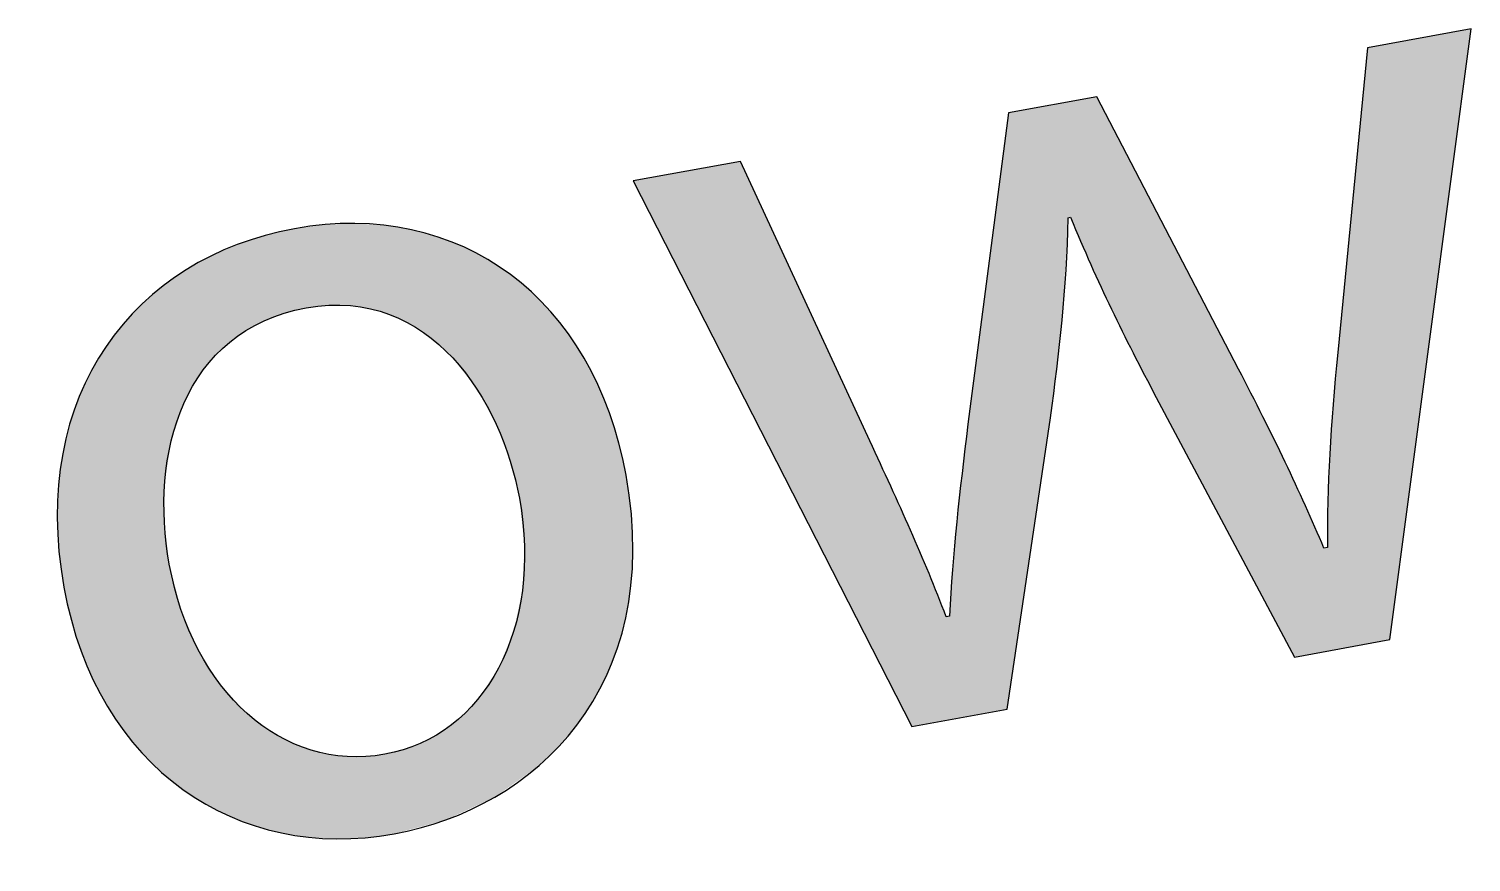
# Model space of a CAD drawing. Extents: x 86 to 546, y -315 to -72.
# Drawn here: x 303.06 to 322.1, y -88.11 to -77.11 of the extents above; entities that cross this region are included whole.
import ezdxf

# ---------------------------------------------------------------- set-up
doc = ezdxf.new("R2010")
doc.units = 0
doc.layers.add('LAYER_1', color=7, linetype='CONTINUOUS')

# ---------------------------------------------------------------- blocks, each defined once
blk = doc.blocks.new('*U13')
at = {"layer": 'LAYER_1', "color": 250}
for points in [[(306.345, -80.894), (306.18, -79.834), (306.345, -79.797)], [(306.395, -80.875), (306.345, -79.797), (306.395, -79.785)], [(306.431, -80.862), (306.395, -79.785), (306.431, -79.777)], [(306.561, -80.83), (306.431, -79.777), (306.561, -79.747)], [(306.567, -80.829), (306.561, -79.747), (306.567, -79.746)], [(306.724, -80.791), (306.567, -79.746), (306.724, -79.725)], [(306.754, -80.787), (306.724, -79.725), (306.754, -79.721)], [(306.787, -80.784), (306.754, -79.721), (306.787, -79.716)], [(306.972, -80.762), (306.787, -79.716), (306.972, -79.692)], [(307.021, -80.756), (306.972, -79.692), (307.021, -79.69)], [(307.023, -80.756), (307.021, -79.69), (307.023, -79.69)], [(307.124, -80.758), (307.023, -79.69), (307.124, -79.686)], [(307.023, -80.756), (307.023, -79.69), (307.124, -80.758)], [(307.262, -80.76), (307.124, -79.686), (307.262, -79.68)], [(307.124, -80.758), (307.124, -79.686), (307.262, -80.76)], [(307.305, -80.761), (307.262, -79.68), (307.305, -79.679)], [(307.262, -80.76), (307.262, -79.68), (307.305, -80.761)], [(307.366, -80.77), (307.305, -79.679), (307.366, -79.676)], [(307.305, -80.761), (307.305, -79.679), (307.366, -80.77)], [(307.366, -80.77), (307.366, -79.676), (307.501, -80.791)], [(307.501, -80.791), (307.501, -79.685), (307.508, -80.792)], [(307.508, -80.792), (307.508, -79.685), (307.571, -80.802)], [(307.571, -80.802), (307.571, -79.689), (307.747, -80.855)], [(307.747, -80.855), (307.747, -79.699), (307.76, -80.859)], [(307.76, -80.859), (307.76, -79.702), (307.821, -80.877)], [(307.821, -80.877), (307.821, -79.712), (307.885, -80.906)], [(307.885, -80.906), (307.885, -79.722), (308.001, -80.958)], [(308.001, -80.958), (308.001, -79.741), (308.055, -80.982)], [(308.055, -80.982), (308.055, -79.75), (308.115, -81.019)], [(308.115, -81.019), (308.115, -79.76), (308.229, -81.089)], [(308.229, -81.089), (308.229, -79.791), (308.272, -81.115)], [(305.812, -81.171), (305.714, -79.997), (305.812, -79.955)], [(305.926, -81.089), (305.812, -79.955), (305.926, -79.917)], [(305.943, -81.08), (305.926, -79.917), (305.943, -79.911)], [(306.048, -81.025), (305.943, -79.911), (306.048, -79.877)], [(306.165, -80.962), (306.048, -79.877), (306.165, -79.839)], [(306.18, -80.957), (306.165, -79.839), (306.18, -79.834)], [(308.272, -81.115), (308.272, -79.802), (308.442, -81.249)], [(308.442, -81.249), (308.442, -79.849), (308.467, -81.269)], [(308.467, -81.269), (308.467, -79.856), (308.472, -81.273)], [(308.472, -81.273), (308.472, -79.858), (308.567, -81.365)], [(308.567, -81.365), (308.567, -79.895), (308.639, -81.436)], [(308.639, -81.436), (308.639, -79.923), (308.657, -81.452)], [(308.657, -81.452), (308.657, -79.93), (308.802, -81.64)], [(308.802, -81.64), (308.802, -79.987), (308.821, -81.664)], [(305.363, -81.61), (305.297, -80.199), (305.363, -80.162)], [(305.396, -81.571), (305.363, -80.162), (305.396, -80.144)], [(305.463, -81.491), (305.396, -80.144), (305.463, -80.106)], [(305.526, -81.416), (305.463, -80.106), (305.526, -80.079)], [(305.591, -81.355), (305.526, -80.079), (305.591, -80.05)], [(305.714, -81.241), (305.591, -80.05), (305.714, -79.997)], [(305.714, -81.241), (305.714, -79.997), (305.714, -79.997)], [(308.821, -81.664), (308.821, -79.997), (308.976, -81.864)], [(308.976, -81.864), (308.976, -80.077), (308.986, -81.881)], [(308.986, -81.881), (308.986, -80.083), (309.12, -82.127)], [(309.12, -82.127), (309.12, -80.153), (309.212, -82.295)], [(305.069, -82.165), (304.94, -80.425), (305.069, -80.335)], [(305.094, -82.088), (305.069, -80.335), (305.094, -80.317)], [(305.107, -82.051), (305.094, -80.317), (305.107, -80.308)], [(305.136, -81.994), (305.107, -80.308), (305.136, -80.288)], [(305.223, -81.823), (305.136, -80.288), (305.223, -80.24)], [(305.297, -81.711), (305.223, -80.24), (305.297, -80.199)], [(309.212, -82.295), (309.212, -80.214), (309.229, -82.326)], [(309.229, -82.326), (309.229, -80.225), (309.261, -82.409)], [(309.261, -82.409), (309.261, -80.246), (309.416, -82.814)], [(309.416, -82.814), (309.416, -80.35), (309.418, -82.822)], [(309.418, -82.822), (309.418, -80.351), (309.46, -82.992)], [(304.812, -86.923), (304.555, -80.739), (304.812, -80.517)], [(304.833, -86.939), (304.812, -80.517), (304.833, -80.499)], [(304.812, -86.923), (304.812, -80.517), (304.833, -86.939)], [(304.85, -86.953), (304.833, -80.499), (304.85, -80.487)], [(304.833, -86.939), (304.833, -80.499), (304.85, -86.953)], [(304.857, -83.077), (304.85, -80.487), (304.857, -80.483)], [(304.915, -82.707), (304.857, -80.483), (304.915, -80.442)], [(304.94, -82.546), (304.915, -80.442), (304.94, -80.425)], [(309.46, -82.992), (309.46, -80.386), (309.537, -83.304)], [(309.537, -83.304), (309.537, -80.45), (309.577, -83.674)], [(309.577, -83.674), (309.577, -80.482), (309.604, -83.933)], [(304.551, -86.664), (304.313, -80.996), (304.551, -80.742)], [(304.555, -86.668), (304.551, -80.742), (304.555, -80.739)], [(304.551, -86.664), (304.551, -80.742), (304.555, -86.668)], [(304.555, -86.668), (304.555, -80.739), (304.812, -86.923)], [(304.303, -86.361), (304.099, -81.275), (304.303, -81.005)], [(304.313, -86.375), (304.303, -81.005), (304.313, -80.996)], [(304.303, -86.361), (304.303, -81.005), (304.313, -86.375)], [(304.313, -86.375), (304.313, -80.996), (304.551, -86.664)], [(304.08, -86.02), (303.911, -81.579), (304.08, -81.299)], [(304.099, -86.054), (304.08, -81.299), (304.099, -81.275)], [(304.08, -86.02), (304.08, -81.299), (304.099, -86.054)], [(304.099, -86.054), (304.099, -81.275), (304.303, -86.361)], [(303.888, -85.649), (303.751, -81.908), (303.888, -81.617)], [(303.911, -85.704), (303.888, -81.617), (303.911, -81.579)], [(303.888, -85.649), (303.888, -81.617), (303.911, -85.704)], [(303.911, -85.704), (303.911, -81.579), (304.08, -86.02)], [(303.726, -85.247), (303.621, -82.263), (303.726, -81.96)], [(303.751, -85.324), (303.726, -81.96), (303.751, -81.908)], [(303.726, -85.247), (303.726, -81.96), (303.751, -85.324)], [(303.751, -85.324), (303.751, -81.908), (303.888, -85.649)], [(303.621, -84.914), (303.599, -82.327), (303.621, -82.263)], [(303.621, -84.914), (303.621, -82.263), (303.726, -85.247)], [(303.599, -84.816), (303.523, -82.648), (303.599, -82.327)], [(303.599, -84.816), (303.599, -82.327), (303.621, -84.914)], [(303.523, -84.477), (303.507, -82.716), (303.523, -82.648)], [(303.523, -84.477), (303.523, -82.648), (303.599, -84.816)], [(303.507, -84.361), (303.457, -83.079), (303.507, -82.716)], [(303.507, -84.361), (303.507, -82.716), (303.523, -84.477)], [(303.451, -83.884), (303.434, -83.557), (303.451, -83.126)], [(303.457, -84.008), (303.451, -83.126), (303.457, -83.079)], [(303.451, -83.884), (303.451, -83.126), (303.457, -84.008)], [(303.457, -84.008), (303.457, -83.079), (303.507, -84.361)], [(304.85, -86.953), (304.85, -83.626), (304.857, -86.958)], [(304.857, -86.958), (304.857, -83.681), (304.915, -87.005)], [(309.604, -86.97), (309.577, -84.523), (309.604, -83.933)], [(304.915, -87.005), (304.915, -84.175), (304.94, -87.025)], [(304.94, -87.025), (304.94, -84.274), (305.069, -87.128)], [(309.577, -86.99), (309.537, -84.707), (309.577, -84.523)], [(309.537, -87.018), (309.46, -85.065), (309.537, -84.707)], [(305.069, -87.128), (305.069, -84.772), (305.094, -87.149)], [(305.094, -87.149), (305.094, -84.833), (305.107, -87.157)], [(305.107, -87.157), (305.107, -84.862), (305.136, -87.176)], [(305.136, -87.176), (305.136, -84.931), (305.223, -87.232)], [(309.46, -87.073), (309.418, -85.166), (309.46, -85.065)], [(305.223, -87.232), (305.223, -85.134), (305.297, -87.279)], [(305.297, -87.279), (305.297, -85.306), (305.363, -87.321)], [(309.416, -87.105), (309.261, -85.548), (309.416, -85.171)], [(309.418, -87.103), (309.416, -85.171), (309.418, -85.166)], [(305.363, -87.321), (305.363, -85.409), (305.396, -87.343)], [(305.396, -87.343), (305.396, -85.46), (305.463, -87.377)], [(305.463, -87.377), (305.463, -85.566), (305.526, -87.408)], [(305.526, -87.408), (305.526, -85.665), (305.591, -87.441)], [(309.212, -87.25), (309.12, -85.76), (309.212, -85.621)], [(309.229, -87.238), (309.212, -85.621), (309.229, -85.596)], [(309.261, -87.215), (309.229, -85.596), (309.261, -85.548)], [(305.591, -87.441), (305.591, -85.767), (305.714, -87.503)], [(309.12, -87.293), (308.986, -85.962), (309.12, -85.76)], [(305.714, -87.503), (305.714, -85.899), (305.714, -87.503)], [(305.714, -87.503), (305.714, -85.9), (305.812, -87.54)], [(305.812, -87.54), (305.812, -86.005), (305.926, -87.584)], [(308.976, -87.36), (308.821, -86.139), (308.976, -85.972)], [(308.986, -87.355), (308.976, -85.972), (308.986, -85.962)], [(305.926, -87.584), (305.926, -86.129), (305.943, -87.59)], [(305.943, -87.59), (305.943, -86.147), (306.048, -87.63)], [(306.048, -87.63), (306.048, -86.223), (306.165, -87.661)], [(308.802, -87.441), (308.657, -86.281), (308.802, -86.155)], [(308.821, -87.432), (308.802, -86.155), (308.821, -86.139)], [(306.165, -87.661), (306.165, -86.308), (306.18, -87.665)], [(306.18, -87.665), (306.18, -86.319), (306.345, -87.708)], [(306.345, -87.708), (306.345, -86.438), (306.395, -87.722)], [(308.442, -87.584), (308.272, -86.518), (308.442, -86.43)], [(308.467, -87.577), (308.442, -86.43), (308.467, -86.413)], [(308.472, -87.576), (308.467, -86.413), (308.472, -86.409)], [(308.567, -87.55), (308.472, -86.409), (308.567, -86.345)], [(308.639, -87.517), (308.567, -86.345), (308.639, -86.296)], [(308.657, -87.509), (308.639, -86.296), (308.657, -86.281)], [(306.395, -87.722), (306.395, -86.463), (306.431, -87.727)], [(306.431, -87.727), (306.431, -86.481), (306.561, -87.748)], [(306.561, -87.748), (306.561, -86.547), (306.567, -87.749)], [(306.567, -87.749), (306.567, -86.549), (306.724, -87.774)], [(306.724, -87.774), (306.724, -86.607), (306.754, -87.779)], [(306.754, -87.779), (306.754, -86.618), (306.787, -87.781)], [(306.787, -87.781), (306.787, -86.63), (306.972, -87.792)], [(308.001, -87.703), (307.885, -86.653), (308.001, -86.625)], [(308.055, -87.689), (308.001, -86.625), (308.055, -86.605)], [(308.115, -87.672), (308.055, -86.605), (308.115, -86.583)], [(308.229, -87.642), (308.115, -86.583), (308.229, -86.54)], [(308.272, -87.63), (308.229, -86.54), (308.272, -86.518)], [(306.972, -87.792), (306.972, -86.675), (307.021, -87.794)], [(307.021, -87.794), (307.021, -86.686), (307.023, -87.794)], [(307.023, -87.794), (307.023, -86.687), (307.124, -87.8)], [(307.305, -87.793), (307.262, -86.715), (307.305, -86.715)], [(307.366, -87.791), (307.305, -86.715), (307.366, -86.715)], [(307.501, -87.786), (307.366, -86.715), (307.501, -86.714)], [(307.508, -87.785), (307.501, -86.714), (307.508, -86.714)], [(307.571, -87.776), (307.508, -86.714), (307.571, -86.707)], [(307.747, -87.753), (307.571, -86.707), (307.747, -86.685)], [(307.76, -87.751), (307.747, -86.685), (307.76, -86.684)], [(307.821, -87.743), (307.76, -86.684), (307.821, -86.669)], [(307.885, -87.734), (307.821, -86.669), (307.885, -86.653)]]:
    blk.add_solid(points, dxfattribs=at)
at = {"layer": 'LAYER_1', "color": 250, "extrusion": (0, 0, -1)}
for points in [[(-306.345, -80.894), (-306.345, -79.797), (-306.395, -80.875)], [(-306.395, -80.875), (-306.395, -79.785), (-306.431, -80.862)], [(-306.431, -80.862), (-306.431, -79.777), (-306.561, -80.83)], [(-306.561, -80.83), (-306.561, -79.747), (-306.567, -80.829)], [(-306.567, -80.829), (-306.567, -79.746), (-306.724, -80.791)], [(-306.724, -80.791), (-306.724, -79.725), (-306.754, -80.787)], [(-306.754, -80.787), (-306.754, -79.721), (-306.787, -80.784)], [(-306.787, -80.784), (-306.787, -79.716), (-306.972, -80.762)], [(-306.972, -80.762), (-306.972, -79.692), (-307.021, -80.756)], [(-307.021, -80.756), (-307.021, -79.69), (-307.023, -80.756)], [(-307.501, -80.791), (-307.366, -79.676), (-307.501, -79.685)], [(-307.508, -80.792), (-307.501, -79.685), (-307.508, -79.685)], [(-307.571, -80.802), (-307.508, -79.685), (-307.571, -79.689)], [(-307.747, -80.855), (-307.571, -79.689), (-307.747, -79.699)], [(-307.76, -80.859), (-307.747, -79.699), (-307.76, -79.702)], [(-307.821, -80.877), (-307.76, -79.702), (-307.821, -79.712)], [(-307.885, -80.906), (-307.821, -79.712), (-307.885, -79.722)], [(-308.001, -80.958), (-307.885, -79.722), (-308.001, -79.741)], [(-308.055, -80.982), (-308.001, -79.741), (-308.055, -79.75)], [(-308.115, -81.019), (-308.055, -79.75), (-308.115, -79.76)], [(-308.229, -81.089), (-308.115, -79.76), (-308.229, -79.791)], [(-308.272, -81.115), (-308.229, -79.791), (-308.272, -79.802)], [(-305.812, -81.171), (-305.812, -79.955), (-305.926, -81.089)], [(-305.926, -81.089), (-305.926, -79.917), (-305.943, -81.08)], [(-305.943, -81.08), (-305.943, -79.911), (-306.048, -81.025)], [(-306.048, -81.025), (-306.048, -79.877), (-306.165, -80.962)], [(-306.165, -80.962), (-306.165, -79.839), (-306.18, -80.957)], [(-306.18, -80.957), (-306.18, -79.834), (-306.345, -80.894)], [(-308.442, -81.249), (-308.272, -79.802), (-308.442, -79.849)], [(-308.467, -81.269), (-308.442, -79.849), (-308.467, -79.856)], [(-308.472, -81.273), (-308.467, -79.856), (-308.472, -79.858)], [(-308.567, -81.365), (-308.472, -79.858), (-308.567, -79.895)], [(-308.639, -81.436), (-308.567, -79.895), (-308.639, -79.923)], [(-308.657, -81.452), (-308.639, -79.923), (-308.657, -79.93)], [(-308.802, -81.64), (-308.657, -79.93), (-308.802, -79.987)], [(-308.821, -81.664), (-308.802, -79.987), (-308.821, -79.997)], [(-305.363, -81.61), (-305.363, -80.162), (-305.396, -81.571)], [(-305.396, -81.571), (-305.396, -80.144), (-305.463, -81.491)], [(-305.463, -81.491), (-305.463, -80.106), (-305.526, -81.416)], [(-305.526, -81.416), (-305.526, -80.079), (-305.591, -81.355)], [(-305.591, -81.355), (-305.591, -80.05), (-305.714, -81.241)], [(-305.714, -81.241), (-305.714, -79.997), (-305.714, -81.241)], [(-305.714, -81.241), (-305.714, -79.997), (-305.812, -81.171)], [(-308.976, -81.864), (-308.821, -79.997), (-308.976, -80.077)], [(-308.986, -81.881), (-308.976, -80.077), (-308.986, -80.083)], [(-309.12, -82.127), (-308.986, -80.083), (-309.12, -80.153)], [(-309.212, -82.295), (-309.12, -80.153), (-309.212, -80.214)], [(-305.069, -82.165), (-305.069, -80.335), (-305.094, -82.088)], [(-305.094, -82.088), (-305.094, -80.317), (-305.107, -82.051)], [(-305.107, -82.051), (-305.107, -80.308), (-305.136, -81.994)], [(-305.136, -81.994), (-305.136, -80.288), (-305.223, -81.823)], [(-305.223, -81.823), (-305.223, -80.24), (-305.297, -81.711)], [(-305.297, -81.711), (-305.297, -80.199), (-305.363, -81.61)], [(-309.229, -82.326), (-309.212, -80.214), (-309.229, -80.225)], [(-309.261, -82.409), (-309.229, -80.225), (-309.261, -80.246)], [(-309.416, -82.814), (-309.261, -80.246), (-309.416, -80.35)], [(-309.418, -82.822), (-309.416, -80.35), (-309.418, -80.351)], [(-309.46, -82.992), (-309.418, -80.351), (-309.46, -80.386)], [(-304.85, -83.626), (-304.85, -80.487), (-304.857, -83.077)], [(-304.857, -83.077), (-304.857, -80.483), (-304.915, -82.707)], [(-304.915, -82.707), (-304.915, -80.442), (-304.94, -82.546)], [(-304.94, -82.546), (-304.94, -80.425), (-305.069, -82.165)], [(-309.537, -83.304), (-309.46, -80.386), (-309.537, -80.45)], [(-309.577, -83.674), (-309.537, -80.45), (-309.577, -80.482)], [(-309.604, -83.933), (-309.577, -80.482), (-309.604, -80.505)], [(-309.604, -86.97), (-309.604, -80.505), (-309.696, -86.905)], [(-309.696, -86.905), (-309.604, -80.505), (-309.696, -80.581)], [(-309.696, -86.905), (-309.696, -80.581), (-309.798, -86.833)], [(-309.798, -86.833), (-309.696, -80.581), (-309.798, -80.685)], [(-309.798, -86.833), (-309.798, -80.685), (-309.951, -86.685)], [(-309.951, -86.685), (-309.798, -80.685), (-309.951, -80.842)], [(-309.951, -86.685), (-309.951, -80.842), (-310.06, -86.58)], [(-310.06, -86.58), (-309.951, -80.842), (-310.06, -80.979)], [(-310.06, -86.58), (-310.06, -80.979), (-310.183, -86.434)], [(-310.183, -86.434), (-310.06, -80.979), (-310.183, -81.134)], [(-310.183, -86.434), (-310.183, -81.134), (-310.298, -86.299)], [(-310.298, -86.299), (-310.183, -81.134), (-310.298, -81.31)], [(-310.298, -86.299), (-310.298, -81.31), (-310.391, -86.161)], [(-310.391, -86.161), (-310.298, -81.31), (-310.391, -81.453)], [(-310.391, -86.161), (-310.391, -81.453), (-310.508, -85.988)], [(-310.508, -85.988), (-310.391, -81.453), (-310.508, -81.678)], [(-310.508, -85.988), (-310.508, -81.678), (-310.572, -85.867)], [(-310.572, -85.867), (-310.508, -81.678), (-310.572, -81.801)], [(-310.572, -85.867), (-310.572, -81.801), (-310.687, -85.648)], [(-310.687, -85.648), (-310.572, -81.801), (-310.687, -82.082)], [(-310.687, -85.648), (-310.687, -82.082), (-310.726, -85.552)], [(-310.726, -85.552), (-310.687, -82.082), (-310.726, -82.176)], [(-310.726, -85.552), (-310.726, -82.176), (-310.833, -85.28)], [(-310.833, -85.28), (-310.726, -82.176), (-310.833, -82.52)], [(-310.833, -85.28), (-310.833, -82.52), (-310.851, -85.215)], [(-310.851, -85.215), (-310.833, -82.52), (-310.851, -82.576)], [(-310.851, -85.215), (-310.851, -82.576), (-310.942, -84.882)], [(-310.942, -84.882), (-310.851, -82.576), (-310.942, -82.985)], [(-310.942, -84.882), (-310.942, -82.985), (-310.946, -84.86)], [(-310.946, -84.86), (-310.942, -82.985), (-310.946, -83.001)], [(-310.946, -84.86), (-310.946, -83.001), (-311.011, -84.455)], [(-311.011, -84.455), (-310.946, -83.001), (-311.011, -83.478)], [(-311.011, -84.455), (-311.011, -83.478), (-311.016, -84.368)], [(-311.016, -84.368), (-311.011, -83.478), (-311.016, -83.514)], [(-311.016, -84.368), (-311.016, -83.514), (-311.036, -83.999)], [(-304.857, -86.958), (-304.85, -83.626), (-304.857, -83.681)], [(-304.915, -87.005), (-304.857, -83.681), (-304.915, -84.175)], [(-304.94, -87.025), (-304.915, -84.175), (-304.94, -84.274)], [(-305.069, -87.128), (-304.94, -84.274), (-305.069, -84.772)], [(-309.577, -86.99), (-309.577, -84.523), (-309.604, -86.97)], [(-309.537, -87.018), (-309.537, -84.707), (-309.577, -86.99)], [(-305.094, -87.149), (-305.069, -84.772), (-305.094, -84.833)], [(-305.107, -87.157), (-305.094, -84.833), (-305.107, -84.862)], [(-305.136, -87.176), (-305.107, -84.862), (-305.136, -84.931)], [(-305.223, -87.232), (-305.136, -84.931), (-305.223, -85.134)], [(-309.46, -87.073), (-309.46, -85.065), (-309.537, -87.018)], [(-305.297, -87.279), (-305.223, -85.134), (-305.297, -85.306)], [(-305.363, -87.321), (-305.297, -85.306), (-305.363, -85.409)], [(-309.416, -87.105), (-309.416, -85.171), (-309.418, -87.103)], [(-309.418, -87.103), (-309.418, -85.166), (-309.46, -87.073)], [(-305.396, -87.343), (-305.363, -85.409), (-305.396, -85.46)], [(-305.463, -87.377), (-305.396, -85.46), (-305.463, -85.566)], [(-305.526, -87.408), (-305.463, -85.566), (-305.526, -85.665)], [(-305.591, -87.441), (-305.526, -85.665), (-305.591, -85.767)], [(-309.212, -87.25), (-309.212, -85.621), (-309.229, -87.238)], [(-309.229, -87.238), (-309.229, -85.596), (-309.261, -87.215)], [(-309.261, -87.215), (-309.261, -85.548), (-309.416, -87.105)], [(-305.714, -87.503), (-305.591, -85.767), (-305.714, -85.899)], [(-309.12, -87.293), (-309.12, -85.76), (-309.212, -87.25)], [(-305.714, -87.503), (-305.714, -85.899), (-305.714, -85.9)], [(-305.812, -87.54), (-305.714, -85.9), (-305.812, -86.005)], [(-305.926, -87.584), (-305.812, -86.005), (-305.926, -86.129)], [(-308.976, -87.36), (-308.976, -85.972), (-308.986, -87.355)], [(-308.986, -87.355), (-308.986, -85.962), (-309.12, -87.293)], [(-305.943, -87.59), (-305.926, -86.129), (-305.943, -86.147)], [(-306.048, -87.63), (-305.943, -86.147), (-306.048, -86.223)], [(-306.165, -87.661), (-306.048, -86.223), (-306.165, -86.308)], [(-308.802, -87.441), (-308.802, -86.155), (-308.821, -87.432)], [(-308.821, -87.432), (-308.821, -86.139), (-308.976, -87.36)], [(-306.18, -87.665), (-306.165, -86.308), (-306.18, -86.319)], [(-306.345, -87.708), (-306.18, -86.319), (-306.345, -86.438)], [(-306.395, -87.722), (-306.345, -86.438), (-306.395, -86.463)], [(-308.442, -87.584), (-308.442, -86.43), (-308.467, -87.577)], [(-308.467, -87.577), (-308.467, -86.413), (-308.472, -87.576)], [(-308.472, -87.576), (-308.472, -86.409), (-308.567, -87.55)], [(-308.567, -87.55), (-308.567, -86.345), (-308.639, -87.517)], [(-308.639, -87.517), (-308.639, -86.296), (-308.657, -87.509)], [(-308.657, -87.509), (-308.657, -86.281), (-308.802, -87.441)], [(-306.431, -87.727), (-306.395, -86.463), (-306.431, -86.481)], [(-306.561, -87.748), (-306.431, -86.481), (-306.561, -86.547)], [(-306.567, -87.749), (-306.561, -86.547), (-306.567, -86.549)], [(-306.724, -87.774), (-306.567, -86.549), (-306.724, -86.607)], [(-306.754, -87.779), (-306.724, -86.607), (-306.754, -86.618)], [(-306.787, -87.781), (-306.754, -86.618), (-306.787, -86.63)], [(-306.972, -87.792), (-306.787, -86.63), (-306.972, -86.675)], [(-308.001, -87.703), (-308.001, -86.625), (-308.055, -87.689)], [(-308.055, -87.689), (-308.055, -86.605), (-308.115, -87.672)], [(-308.115, -87.672), (-308.115, -86.583), (-308.229, -87.642)], [(-308.229, -87.642), (-308.229, -86.54), (-308.272, -87.63)], [(-308.272, -87.63), (-308.272, -86.518), (-308.442, -87.584)], [(-307.021, -87.794), (-306.972, -86.675), (-307.021, -86.686)], [(-307.023, -87.794), (-307.021, -86.686), (-307.023, -86.687)], [(-307.124, -87.8), (-307.023, -86.687), (-307.124, -86.699)], [(-307.124, -87.8), (-307.124, -86.699), (-307.262, -87.795)], [(-307.262, -87.795), (-307.124, -86.699), (-307.262, -86.715)], [(-307.262, -87.795), (-307.262, -86.715), (-307.305, -87.793)], [(-307.305, -87.793), (-307.305, -86.715), (-307.366, -87.791)], [(-307.366, -87.791), (-307.366, -86.715), (-307.501, -87.786)], [(-307.501, -87.786), (-307.501, -86.714), (-307.508, -87.785)], [(-307.508, -87.785), (-307.508, -86.714), (-307.571, -87.776)], [(-307.571, -87.776), (-307.571, -86.707), (-307.747, -87.753)], [(-307.747, -87.753), (-307.747, -86.685), (-307.76, -87.751)], [(-307.76, -87.751), (-307.76, -86.684), (-307.821, -87.743)], [(-307.821, -87.743), (-307.821, -86.669), (-307.885, -87.734)], [(-307.885, -87.734), (-307.885, -86.653), (-308.001, -87.703)]]:
    blk.add_solid(points, dxfattribs=at)
blk = doc.blocks.new('*U14')
at = {"layer": 'LAYER_1', "color": 250}
for points in [[(321.031, -85.171), (321.031, -77.302), (322.105, -77.107)], [(321.031, -85.171), (320.736, -77.356), (321.031, -77.302)], [(320.736, -85.225), (320.343, -81.378), (320.736, -77.356)], [(316.785, -79.6), (316.703, -78.087), (316.785, -78.072)], [(316.816, -79.595), (316.785, -78.072), (316.816, -78.066)], [(317.162, -80.372), (316.816, -78.066), (317.162, -78.004)], [(316.816, -79.595), (316.816, -78.066), (317.162, -80.372)], [(317.162, -80.372), (317.162, -78.004), (317.355, -80.808)], [(315.997, -85.958), (315.978, -78.362), (315.997, -78.215)], [(316.549, -82.244), (315.997, -78.215), (316.549, -78.115)], [(316.703, -80.952), (316.549, -78.115), (316.703, -78.087)], [(315.978, -86.088), (315.459, -82.328), (315.978, -78.362)], [(317.355, -80.808), (317.355, -78.376), (317.947, -81.975)], [(312.456, -81.887), (311.039, -79.114), (312.456, -78.857)], [(312.456, -81.887), (312.456, -78.857), (314.165, -85.233)], [(317.947, -81.975), (317.947, -79.513), (319.033, -84.013)], [(320.343, -85.296), (320.237, -82.722), (320.343, -81.378)], [(319.033, -84.013), (319.033, -81.599), (319.648, -85.168)], [(315.459, -86.182), (315.312, -83.617), (315.459, -82.328)], [(314.165, -85.233), (314.165, -82.547), (314.702, -86.284)], [(319.648, -85.168), (319.648, -82.827), (319.772, -85.4)], [(320.237, -85.315), (320.209, -83.955), (320.237, -82.722)], [(314.702, -86.284), (314.702, -83.726), (314.718, -86.316)], [(315.312, -86.208), (315.218, -84.86), (315.312, -83.617)], [(320.209, -85.321), (320.161, -83.963), (320.209, -83.955)], [(315.218, -86.225), (315.171, -84.868), (315.218, -84.86)]]:
    blk.add_solid(points, dxfattribs=at)
at = {"layer": 'LAYER_1', "color": 250, "extrusion": (0, 0, -1)}
for points in [[(-320.736, -85.225), (-320.736, -77.356), (-321.031, -85.171)], [(-316.785, -79.6), (-316.785, -78.072), (-316.816, -79.595)], [(-317.355, -80.808), (-317.162, -78.004), (-317.355, -78.376)], [(-315.997, -85.958), (-315.997, -78.215), (-316.549, -82.244)], [(-316.549, -82.244), (-316.549, -78.115), (-316.703, -80.952)], [(-316.703, -80.952), (-316.703, -78.087), (-316.785, -79.6)], [(-315.978, -86.088), (-315.978, -78.362), (-315.997, -85.958)], [(-317.947, -81.975), (-317.355, -78.376), (-317.947, -79.513)], [(-314.165, -85.233), (-312.456, -78.857), (-314.165, -82.547)], [(-319.033, -84.013), (-317.947, -79.513), (-319.033, -81.599)], [(-320.343, -85.296), (-320.343, -81.378), (-320.736, -85.225)], [(-319.648, -85.168), (-319.033, -81.599), (-319.648, -82.827)], [(-315.459, -86.182), (-315.459, -82.328), (-315.978, -86.088)], [(-314.702, -86.284), (-314.165, -82.547), (-314.702, -83.726)], [(-319.772, -85.4), (-319.648, -82.827), (-319.772, -83.1)], [(-320.237, -85.315), (-320.237, -82.722), (-320.343, -85.296)], [(-319.772, -85.4), (-319.772, -83.1), (-320.161, -85.329)], [(-320.161, -85.329), (-319.772, -83.1), (-320.161, -83.963)], [(-314.718, -86.316), (-314.702, -83.726), (-314.718, -83.766)], [(-314.718, -86.316), (-314.718, -83.766), (-315.171, -86.234)], [(-315.171, -86.234), (-314.718, -83.766), (-315.171, -84.868)], [(-315.312, -86.208), (-315.312, -83.617), (-315.459, -86.182)], [(-320.161, -85.329), (-320.161, -83.963), (-320.209, -85.321)], [(-320.209, -85.321), (-320.209, -83.955), (-320.237, -85.315)], [(-315.171, -86.234), (-315.171, -84.868), (-315.218, -86.225)], [(-315.218, -86.225), (-315.218, -84.86), (-315.312, -86.208)]]:
    blk.add_solid(points, dxfattribs=at)
blk = doc.blocks.new('BLOCK_2')
at = {"layer": 'LAYER_1'}
for points, knots in [([(312.456, -78.857), (312.456, -78.857), (314.165, -82.547), (314.165, -82.547), (314.539, -83.357), (314.887, -84.107), (315.171, -84.868), (315.171, -84.868), (315.218, -84.86), (315.218, -84.86), (315.252, -84.057), (315.355, -83.193), (315.459, -82.328), (315.459, -82.328), (315.997, -78.215), (315.997, -78.215), (315.997, -78.215), (317.162, -78.004), (317.162, -78.004), (317.162, -78.004), (319.033, -81.599), (319.033, -81.599), (319.482, -82.46), (319.848, -83.223), (320.161, -83.963), (320.161, -83.963), (320.209, -83.955), (320.209, -83.955), (320.195, -83.16), (320.253, -82.321), (320.343, -81.378), (320.343, -81.378), (320.736, -77.356), (320.736, -77.356), (320.736, -77.356), (322.105, -77.107), (322.105, -77.107), (322.105, -77.107), (321.031, -85.171), (321.031, -85.171), (321.031, -85.171), (319.772, -85.4), (319.772, -85.4), (319.772, -85.4), (317.947, -81.975), (317.947, -81.975), (317.525, -81.173), (317.168, -80.458), (316.816, -79.595), (316.816, -79.595), (316.785, -79.6), (316.785, -79.6), (316.762, -80.547), (316.668, -81.377), (316.549, -82.244), (316.549, -82.244), (315.978, -86.088), (315.978, -86.088), (315.978, -86.088), (314.718, -86.316), (314.718, -86.316), (314.718, -86.316), (311.039, -79.114), (311.039, -79.114), (311.039, -79.114), (312.456, -78.857), (312.456, -78.857)], [0, 0, 0, 0, 1, 1, 1, 2, 2, 2, 3, 3, 3, 4, 4, 4, 5, 5, 5, 6, 6, 6, 7, 7, 7, 8, 8, 8, 9, 9, 9, 10, 10, 10, 11, 11, 11, 12, 12, 12, 13, 13, 13, 14, 14, 14, 15, 15, 15, 16, 16, 16, 17, 17, 17, 18, 18, 18, 19, 19, 19, 20, 20, 20, 21, 21, 21, 22, 22, 22, 22]), ([(310.946, -83.001), (311.456, -85.818), (309.727, -87.4), (307.885, -87.734), (305.823, -88.108), (303.959, -86.885), (303.523, -84.477), (303.06, -81.927), (304.458, -80.129), (306.567, -79.746), (308.755, -79.349), (310.523, -80.671), (310.946, -83.001)], [0, 0, 0, 0, 1, 1, 1, 2, 2, 2, 3, 3, 3, 4, 4, 4, 4]), ([(304.915, -84.175), (305.218, -85.844), (306.406, -86.929), (307.76, -86.684), (309.082, -86.444), (309.848, -85.02), (309.537, -83.304), (309.303, -82.014), (308.361, -80.494), (306.724, -80.791), (305.086, -81.088), (304.652, -82.727), (304.915, -84.175)], [0, 0, 0, 0, 1, 1, 1, 2, 2, 2, 3, 3, 3, 4, 4, 4, 4])]:
    blk.add_open_spline(points, degree=3, knots=knots, dxfattribs=at)
at = {"layer": 'LAYER_1', "color": 250}
for name in ['*U14', '*U13']:
    blk.add_blockref(name, (0, 0), dxfattribs=at)

msp = doc.modelspace()

# ---------------------------------------------------------------- block references
at = {"layer": 'LAYER_1'}
msp.add_blockref('BLOCK_2', (0, 0), dxfattribs=at)

doc.saveas('drawing.dxf')
